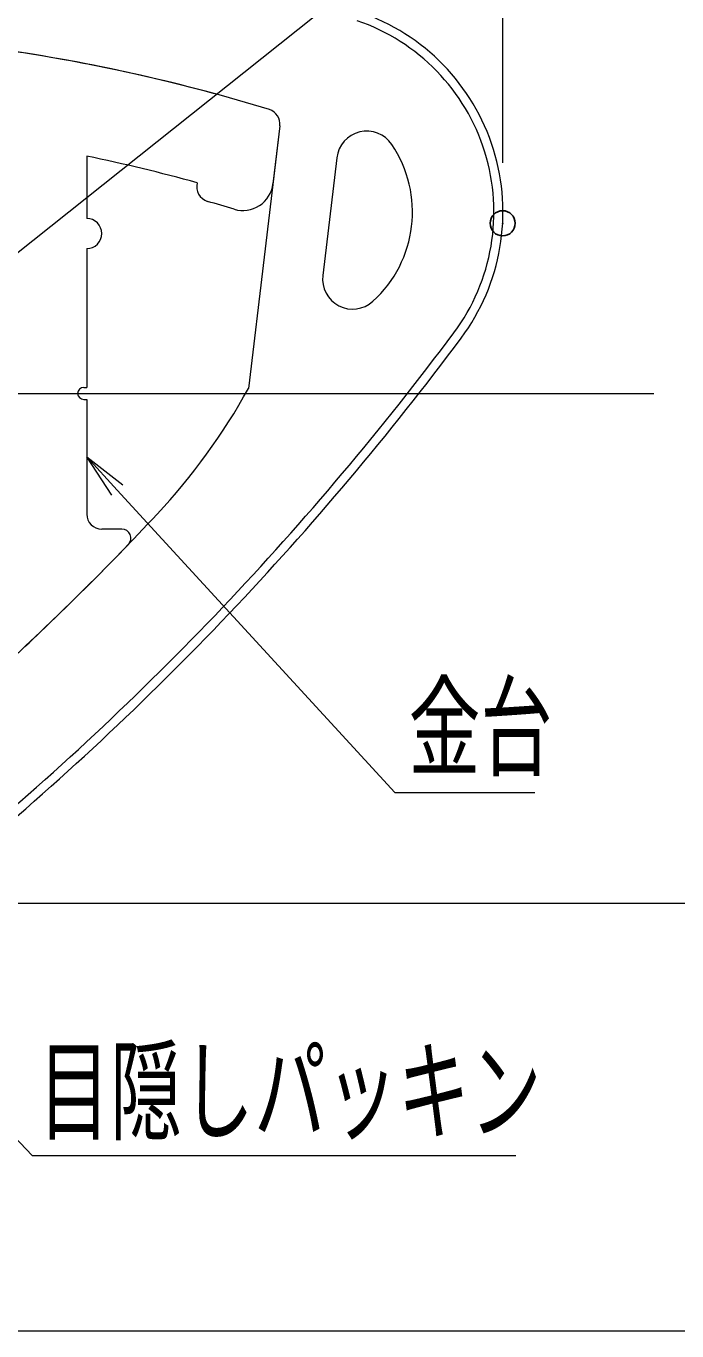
# Model space of a CAD drawing. Units: millimetres, scale not verified. Extents: x -600 to 600, y -416 to 415.
# Drawn here: x -397.5 to -332.8, y -415.5 to -285.7 of the extents above; entities that cross this region are included whole.
import ezdxf
from ezdxf.enums import TextEntityAlignment as Align

# ---------------------------------------------------------------- set-up
doc = ezdxf.new("R2010")
doc.units = ezdxf.units.MM
doc.header["$LTSCALE"] = 5
doc.header["$PDMODE"] = 32
doc.header["$PDSIZE"] = 2.5
for name, color, linetype, lineweight in [('0-0_zumenwaku', 2, 'Continuous', 9), ('0-2_center', 5, 'Continuous', 9), ('0-A_金台', 3, 'Continuous', 9), ('0-B_笠木', 4, 'Continuous', 9), ('0-D_sunpou', 1, 'Continuous', 9)]:
    doc.layers.add(name, color=color, linetype=linetype, lineweight=lineweight)
doc.layers.add('0-F_DEFPOINTS', color=7, linetype='Continuous')
doc.styles.add('ＭＳ ゴシック', font='')
doc.styles.get('ＭＳ ゴシック').set_extended_font_data('MS Gothic')

# ---------------------------------------------------------------- blocks, each defined once
blk = doc.blocks.new('MLeader21')
at = {"layer": '0-D_sunpou', "color": 7}
blk.add_line((-425.116, -368.355), (-422.02, -371.621), dxfattribs=at)
at = {"layer": '0-D_sunpou'}
blk.add_line((-395.844, -398.093), (-348.852, -398.093), dxfattribs=at)
at = {"layer": '0-D_sunpou', "color": 7}
blk.add_lwpolyline([(-422.565, -372.137), (-425.116, -368.355), (-421.476, -371.105)], dxfattribs=at)
at = {"layer": '0-D_sunpou'}
blk.add_lwpolyline([(-422.02, -371.621), (-396.924, -398.093), (-395.844, -398.093)], dxfattribs=at)
at = {"layer": '0-D_sunpou', "color": 2, "style": 'ＭＳ ゴシック', "width": 0.65}
blk.add_text('目隠しパッキン', height=8.065, dxfattribs=at).set_placement((-396.333, -398.103), align=Align.BOTTOM_LEFT)
blk = doc.blocks.new('MLeader22')
at = {"layer": '0-D_sunpou'}
blk.add_lwpolyline([(-409.121, -316.773), (-337.335, -259.639), (-336.255, -259.639)], dxfattribs=at)
blk = doc.blocks.new('MLeader23')
at = {"layer": '0-D_sunpou', "color": 7}
blk.add_line((-391.516, -328.581), (-388.473, -331.897), dxfattribs=at)
at = {"layer": '0-D_sunpou'}
blk.add_line((-359.776, -361.985), (-346.962, -361.985), dxfattribs=at)
at = {"layer": '0-D_sunpou', "color": 7}
blk.add_lwpolyline([(-389.026, -332.404), (-391.516, -328.581), (-387.921, -331.389)], dxfattribs=at)
at = {"layer": '0-D_sunpou'}
blk.add_lwpolyline([(-388.473, -331.897), (-360.856, -361.985), (-359.776, -361.985)], dxfattribs=at)
at = {"layer": '0-D_sunpou', "color": 2, "style": 'ＭＳ ゴシック', "width": 0.65}
blk.add_text('金台', height=8.065, dxfattribs=at).set_placement((-359.506, -361.903), align=Align.BOTTOM_LEFT)

msp = doc.modelspace()

# ---------------------------------------------------------------- linework, layer by layer
at = {"layer": '0-0_zumenwaku', "color": 6}
msp.add_lwpolyline([(-599.936, -415.533), (600.064, -415.533), (600.064, 415.467), (-599.936, 415.467)], close=True, dxfattribs=at)
at = {"layer": '0-2_center'}
msp.add_line((-515.116, -322.281), (-335.116, -322.281), dxfattribs=at)
at = {"layer": '0-A_金台'}
for p, q in [((-372.302, -295.666), (-372.997, -301.451)), ((-391.516, -298.691), (-391.516, -304.881)), ((-391.516, -307.881), (-391.516, -321.681)), ((-391.816, -321.681), (-391.516, -321.681)), ((-391.816, -322.881), (-391.516, -322.881)), ((-391.516, -322.881), (-391.516, -334.281)), ((-388.021, -335.781), (-390.016, -335.781))]:
    msp.add_line(p, q, dxfattribs=at)
for centre, radius, start, end in [((-425.116, -462.552), 176.271, 72.92238, 81.53715), ((-373.792, -295.487), 1.5, 353.15723, 72.92238), ((-425.116, -462.552), 167.271, 74.53681, 78.41208), ((-379.075, -301.743), 1.5, 164.27991, 254.02301), ((-375.975, -301.094), 3, 253.07203, 353.15723), ((-425.116, -462.552), 165.771, 73.07203, 74.02301), ((-391.516, -306.381), 1.5, 270, 90), ((-391.816, -322.281), 0.6, 90, 270), ((-390.016, -334.281), 1.5, 180, 270), ((-388.021, -336.681), 0.9, 316.09828, 90), ((-594.886, -137.599), 288, 312.55776, 316.09828)]:
    msp.add_arc(centre, radius, start, end, dxfattribs=at)
at = {"layer": '0-B_笠木'}
for p, q in [((-372.302, -295.666), (-375.437, -321.785)), ((-366.64, -298.838), (-368.045, -310.543))]:
    msp.add_line(p, q, dxfattribs=at)
at = {"layer": '0-B_笠木', "color": 5}
for centre, radius, start, end in [((-371.116, -304.237), 20.1, 323.32545, 71.16589), ((-594.886, -137.599), 299.1, 309.62327, 323.32545)]:
    msp.add_arc(centre, radius, start, end, dxfattribs=at)
at = {"layer": '0-B_笠木'}
for centre, radius, start, end in [((-371.116, -304.237), 21, 323.32545, 71.16589), ((-425.116, -462.552), 176.271, 72.92238, 107.07762), ((-373.792, -295.487), 1.5, 353.15723, 72.92238), ((-363.661, -299.195), 3, 34.07321, 173.15723), ((-371.116, -304.237), 12, 312.24125, 34.07321), ((-365.066, -310.9), 3, 173.15723, 312.24125), ((-594.886, -137.599), 300, 309.62327, 323.32545), ((-430.173, -291.604), 62.506, 316.92428, 331.12783), ((-594.886, -137.599), 288, 312.55776, 316.92428)]:
    msp.add_arc(centre, radius, start, end, dxfattribs=at)
at = {"layer": '0-D_sunpou'}
for p, q in [((-350.146, -299.361), (-350.146, -236.677)), ((-409.516, -372.981), (-300.781, -372.981))]:
    msp.add_line(p, q, dxfattribs=at)
at = {"layer": '0-F_DEFPOINTS'}
msp.add_point((-350.146, -305.361), dxfattribs=at)

# ---------------------------------------------------------------- block references
at = {"layer": '0-D_sunpou'}
for name in ['MLeader22', 'MLeader23', 'MLeader21']:
    msp.add_blockref(name, (0, 0), dxfattribs=at)

doc.saveas('drawing.dxf')
